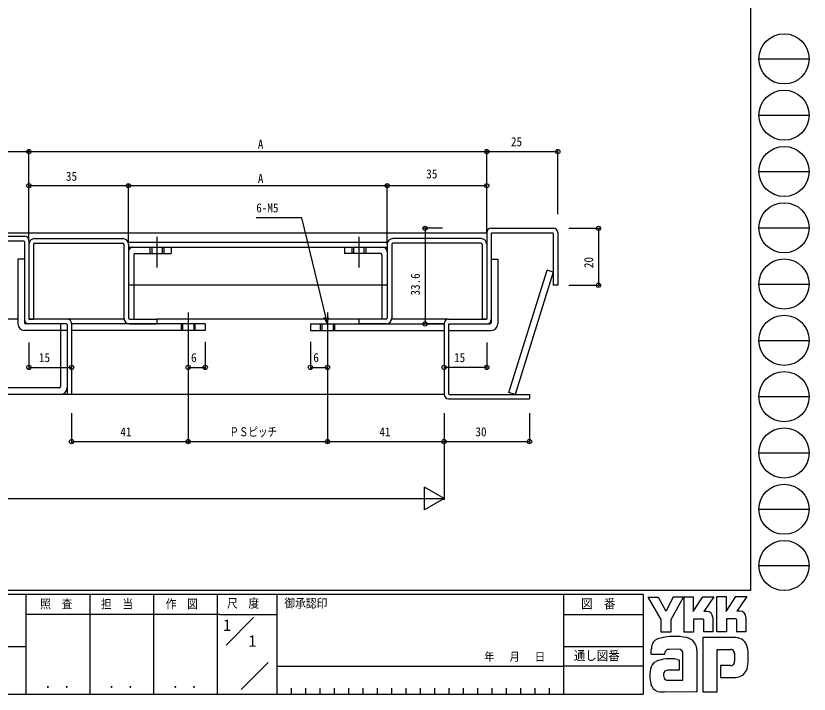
# Model space of a CAD drawing. Units: millimetres, scale not verified. Extents: x -397 to 397, y -282 to 282.
# Drawn here: x 117.7 to 396.7, y -282.1 to -43.6 of the extents above; entities that cross this region are included whole.
import ezdxf
from ezdxf.enums import TextEntityAlignment as Align

# ---------------------------------------------------------------- set-up
doc = ezdxf.new("R2010")
doc.units = ezdxf.units.MM
doc.header["$LTSCALE"] = 2
for name, color, linetype in [('0-1_USER1', 3, 'Continuous'), ('0-2_YKK_11', 7, 'Continuous'), ('0-3_YKK_12', 2, 'Continuous'), ('0-4_YKK_13', 4, 'Continuous'), ('0-7_YKK_D', 6, 'Continuous'), ('0-8_YKK_ZWAK', 7, 'Continuous')]:
    doc.layers.add(name, color=color, linetype=linetype)
doc.styles.add('ＭＳ ゴシック', font='')
doc.styles.get('ＭＳ ゴシック').set_extended_font_data('MS Gothic')

msp = doc.modelspace()

# ---------------------------------------------------------------- linework, layer by layer
at = {"layer": '0-2_YKK_11'}
for p, q in [((283.338, -119.796), (283.338, -150.096)), ((284.838, -118.296), (306.838, -118.296)), ((285.138, -119.896), (306.538, -119.896)), ((308.338, -119.796), (308.338, -138.296)), ((98.838, -121.096), (120.838, -121.096)), ((99.138, -122.696), (120.538, -122.696)), ((122.338, -122.596), (122.338, -150.096)), ((124.338, -121.896), (155.338, -121.896)), ((167.338, -121.296), (167.338, -132.041)), ((238.338, -121.296), (238.338, -132.041)), ((281.338, -121.896), (250.338, -121.896)), ((284.938, -120.096), (284.938, -150.396)), ((306.738, -120.096), (306.738, -138.296)), ((120.738, -122.896), (120.738, -150.396)), ((122.338, -123.896), (122.338, -150.296)), ((123.938, -123.996), (123.938, -150.296)), ((124.438, -123.496), (155.238, -123.496)), ((155.738, -123.996), (155.738, -149.896)), ((248.338, -123.296), (157.338, -123.296)), ((157.338, -123.896), (157.338, -149.796)), ((157.338, -124.896), (248.338, -124.896)), ((164.838, -124.896), (164.838, -127.196)), ((165.538, -124.896), (165.538, -127.196)), ((169.138, -124.896), (169.138, -127.196)), ((169.838, -124.896), (169.838, -127.196)), ((172.338, -124.896), (172.338, -127.196)), ((233.338, -124.896), (233.338, -127.196)), ((235.838, -124.896), (235.838, -127.196)), ((236.538, -124.896), (236.538, -127.196)), ((240.138, -124.896), (240.138, -127.196)), ((240.838, -124.896), (240.838, -127.196)), ((248.338, -123.896), (248.338, -149.796)), ((249.938, -123.996), (249.938, -149.896)), ((281.238, -123.496), (250.438, -123.496)), ((281.738, -123.996), (281.738, -150.296)), ((283.338, -123.896), (283.338, -150.296)), ((159.238, -127.596), (159.238, -138.296)), ((159.638, -127.196), (172.338, -127.196)), ((246.038, -127.196), (233.338, -127.196)), ((246.438, -127.596), (246.438, -138.296)), ((118.438, -129.196), (118.438, -151.896)), ((120.738, -129.196), (118.438, -129.196)), ((120.738, -129.196), (120.738, -151.396)), ((284.938, -129.196), (287.238, -129.196)), ((284.938, -129.196), (284.938, -151.396)), ((287.238, -129.196), (287.238, -151.896)), ((248.338, -138.296), (157.338, -138.296)), ((159.238, -138.296), (159.238, -150.296)), ((246.438, -138.296), (246.438, -150.296)), ((308.338, -138.296), (306.738, -138.296)), ((178.338, -147.842), (178.338, -159.09)), ((178.338, -147.842), (178.338, -159.09)), ((227.338, -147.842), (227.338, -159.09)), ((122.338, -150.296), (123.938, -150.296)), ((135.838, -150.296), (122.538, -150.296)), ((157.838, -150.296), (167.338, -150.296)), ((167.338, -150.296), (167.338, -151.896)), ((247.838, -150.296), (238.338, -150.296)), ((238.338, -150.296), (238.338, -151.896)), ((269.838, -150.296), (283.138, -150.296)), ((283.338, -150.296), (281.738, -150.296)), ((135.538, -151.896), (121.238, -151.896)), ((135.538, -151.896), (122.238, -151.896)), ((135.738, -152.096), (135.738, -176.696)), ((137.338, -151.796), (137.338, -176.696)), ((184.338, -151.896), (137.338, -151.896)), ((157.738, -151.896), (167.338, -151.896)), ((175.838, -151.896), (175.838, -154.196)), ((176.338, -151.896), (176.338, -154.196)), ((180.338, -151.896), (180.338, -154.196)), ((180.838, -154.196), (180.838, -151.896)), ((184.338, -151.896), (184.338, -154.196)), ((221.338, -151.896), (268.338, -151.896)), ((221.338, -151.896), (221.338, -154.196)), ((224.838, -154.196), (224.838, -151.896)), ((225.338, -151.896), (225.338, -154.196)), ((229.338, -151.896), (229.338, -154.196)), ((229.838, -151.896), (229.838, -154.196)), ((247.938, -151.896), (238.338, -151.896)), ((268.338, -151.796), (268.338, -176.696)), ((269.938, -152.096), (269.938, -176.496)), ((270.138, -151.896), (283.438, -151.896)), ((270.138, -151.896), (284.438, -151.896)), ((135.738, -154.196), (120.738, -154.196)), ((184.338, -154.196), (137.338, -154.196)), ((221.338, -154.196), (268.338, -154.196)), ((269.938, -154.196), (284.938, -154.196)), ((137.338, -176.696), (135.738, -176.696)), ((269.938, -178.296), (298.338, -178.296)), ((270.138, -176.696), (298.338, -176.696)), ((298.338, -176.696), (298.338, -178.296))]:
    msp.add_line(p, q, dxfattribs=at)
for centre, radius, start, end in [((284.838, -119.796), 1.5, 90, 180), ((285.138, -120.096), 0.2, 90, 180), ((306.538, -120.096), 0.2, 0, 90), ((306.838, -119.796), 1.5, 0, 90), ((120.538, -122.896), 0.2, 0, 90), ((120.838, -122.596), 1.5, 0, 90), ((124.338, -123.896), 2, 90, 180), ((155.338, -123.896), 2, 0, 90), ((250.338, -123.896), 2, 90, 180), ((281.338, -123.896), 2, 0, 90), ((124.438, -123.996), 0.5, 90, 180), ((155.238, -123.996), 0.5, 0, 90), ((158.838, -126.396), 1.5, 90, 180), ((246.838, -126.396), 1.5, 0, 90), ((250.438, -123.996), 0.5, 90, 180), ((281.238, -123.996), 0.5, 0, 90), ((159.638, -127.596), 0.4, 90, 180), ((246.038, -127.596), 0.4, 0, 90), ((122.238, -150.396), 1.5, 180, 270), ((122.538, -150.096), 0.2, 180, 270), ((135.838, -151.796), 1.5, 0, 90), ((157.738, -149.896), 2, 180, 270), ((157.838, -149.796), 0.5, 180, 270), ((247.838, -149.796), 0.5, 270, 0), ((247.938, -149.896), 2, 270, 0), ((269.838, -151.796), 1.5, 90, 180), ((283.138, -150.096), 0.2, 270, 0), ((283.438, -150.396), 1.5, 270, 0), ((120.738, -151.896), 2.3, 180, 270), ((121.238, -151.396), 0.5, 180, 270), ((135.538, -152.096), 0.2, 0, 90), ((270.138, -152.096), 0.2, 90, 180), ((284.438, -151.396), 0.5, 270, 0), ((284.938, -151.896), 2.3, 270, 0), ((269.938, -176.696), 1.6, 180, 270), ((270.138, -176.496), 0.2, 180, 270)]:
    msp.add_arc(centre, radius, start, end, dxfattribs=at)
at = {"layer": '0-3_YKK_12'}
for p, q in [((-63.692, -119.896), (283.368, -119.896)), ((118.438, -150.296), (101.238, -150.296)), ((155.778, -150.296), (135.838, -150.296)), ((238.338, -150.296), (167.338, -150.296)), ((269.838, -150.296), (249.898, -150.296)), ((268.338, -176.696), (-48.665, -176.696))]:
    msp.add_line(p, q, dxfattribs=at)
at = {"layer": '0-4_YKK_13'}
for p, q in [((291.142, -176.011), (304.542, -133.052)), ((306.738, -133.737), (293.338, -176.696)), ((306.738, -133.737), (304.542, -133.052)), ((133.438, -152.096), (133.438, -173.896)), ((132.938, -174.396), (86.738, -174.396)), ((133.438, -176.696), (86.238, -176.696)), ((293.338, -176.696), (291.142, -176.011))]:
    msp.add_line(p, q, dxfattribs=at)
for centre, radius in [((132.938, -173.896), 0.5), ((133.438, -174.396), 2.3)]:
    msp.add_arc(centre, radius, 270, 0, dxfattribs=at)
at = {"layer": '0-7_YKK_D'}
for p, q in [((97.338, -91.296), (122.338, -91.296)), ((122.338, -122.596), (122.338, -90.796)), ((122.338, -112.896), (122.338, -90.796)), ((122.338, -91.296), (283.338, -91.296)), ((283.338, -113.296), (283.338, -90.796)), ((283.338, -119.796), (283.338, -90.796)), ((283.338, -91.296), (308.338, -91.296)), ((308.338, -113.296), (308.338, -90.796)), ((122.338, -113.296), (122.338, -102.796)), ((157.338, -113.296), (157.338, -102.796)), ((157.338, -123.896), (157.338, -102.796)), ((248.338, -113.296), (248.338, -102.796)), ((248.338, -123.896), (248.338, -102.796)), ((283.338, -113.296), (283.338, -102.796)), ((157.338, -103.296), (122.338, -103.296)), ((248.338, -103.296), (157.338, -103.296)), ((283.338, -103.296), (248.338, -103.296)), ((218.26, -114.553), (202.26, -114.553)), ((226.749, -149.471), (218.26, -114.553)), ((267.743, -118.296), (261.167, -118.296)), ((261.667, -118.296), (261.667, -151.896)), ((312.195, -118.296), (323.139, -118.296)), ((322.639, -118.296), (322.639, -138.296)), ((312.195, -138.296), (323.139, -138.296)), ((227.338, -151.896), (226.141, -149.706)), ((227.338, -151.896), (226.749, -149.471)), ((227.396, -149.401), (227.338, -151.896)), ((137.338, -151.796), (137.338, -167.699)), ((268.338, -151.896), (261.167, -151.896)), ((268.338, -151.796), (268.338, -167.699)), ((122.338, -158.412), (122.338, -167.699)), ((184.338, -158.196), (184.338, -167.699)), ((221.338, -158.196), (221.338, -167.699)), ((283.338, -158.412), (283.338, -167.699)), ((178.338, -159.09), (178.338, -193.796)), ((178.338, -159.09), (178.338, -167.699)), ((178.338, -160.012), (178.338, -193.796)), ((227.338, -159.09), (227.338, -193.796)), ((227.338, -160.012), (227.338, -193.796)), ((227.338, -162.868), (227.338, -167.699)), ((122.338, -167.199), (137.338, -167.199)), ((178.338, -167.199), (184.338, -167.199)), ((221.338, -167.199), (227.338, -167.199)), ((283.338, -167.199), (268.338, -167.199)), ((137.338, -183.296), (137.338, -193.796)), ((268.338, -183.296), (268.338, -213.796)), ((268.338, -183.296), (268.338, -193.796)), ((268.338, -183.296), (268.338, -193.796)), ((298.338, -183.296), (298.338, -193.796)), ((137.338, -193.296), (178.338, -193.296)), ((178.338, -193.296), (227.338, -193.296)), ((227.338, -193.296), (268.338, -193.296)), ((268.338, -193.296), (298.338, -193.296)), ((261.41, -217.296), (261.41, -209.296)), ((268.338, -213.296), (261.41, -209.296)), ((-48.662, -213.296), (268.338, -213.296)), ((268.338, -213.296), (261.41, -217.296))]:
    msp.add_line(p, q, dxfattribs=at)
for centre in [(122.338, -91.296), (122.338, -91.296), (283.338, -91.296), (283.338, -91.296), (308.338, -91.296), (122.338, -103.296), (157.338, -103.296), (157.338, -103.296), (248.338, -103.296), (248.338, -103.296), (283.338, -103.296), (261.667, -118.296), (322.639, -118.296), (322.639, -138.296), (261.667, -151.896), (122.338, -167.199), (137.338, -167.199), (178.338, -167.199), (184.338, -167.199), (221.338, -167.199), (227.338, -167.199), (268.338, -167.199), (283.338, -167.199), (137.338, -193.296), (178.338, -193.296), (178.338, -193.296), (227.338, -193.296), (227.338, -193.296), (268.338, -193.296), (268.338, -193.296), (298.338, -193.296)]:
    msp.add_circle(centre, 0.75, dxfattribs=at)
at = {"layer": '0-8_YKK_ZWAK'}
for p, q in [((376.1, 279.3), (376.1, -245.7)), ((379.076, -58.716), (396.716, -58.716)), ((379.076, -78.512), (396.716, -78.512)), ((379.076, -98.308), (396.716, -98.308)), ((379.076, -118.104), (396.716, -118.104)), ((379.076, -137.9), (396.716, -137.9)), ((379.076, -157.696), (396.716, -157.696)), ((379.076, -177.492), (396.716, -177.492)), ((379.076, -197.288), (396.716, -197.288)), ((379.076, -217.084), (396.716, -217.084)), ((379.076, -236.88), (396.716, -236.88)), ((376.1, -245.7), (-393.9, -245.7)), ((338.3, -247.1), (-393.9, -247.1)), ((121.3, -247.1), (121.3, -282.1)), ((143.7, -247.1), (143.7, -282.1)), ((166.1, -247.1), (166.1, -282.1)), ((188.5, -247.1), (188.5, -282.1)), ((209.5, -247.1), (209.5, -282.1)), ((310.3, -247.1), (310.3, -282.1)), ((338.3, -247.1), (338.3, -282.1)), ((344.732, -255.899), (340.137, -248.006)), ((340.137, -248.006), (343.651, -248.006)), ((343.651, -248.006), (346.164, -252.709)), ((348.936, -247.898), (346.381, -252.871)), ((352.562, -247.898), (348.029, -255.926)), ((348.936, -247.898), (352.562, -247.898)), ((352.76, -260.331), (352.76, -247.925)), ((352.76, -247.925), (355.976, -247.925)), ((355.976, -253.023), (359.355, -247.871)), ((355.976, -247.925), (355.976, -253.023)), ((359.355, -247.871), (363.18, -247.871)), ((363.18, -247.871), (359.64, -253.006)), ((364.274, -260.223), (364.274, -247.817)), ((364.274, -247.817), (367.545, -247.817)), ((367.545, -253.008), (370.978, -247.817)), ((367.545, -247.817), (367.545, -253.008)), ((370.978, -247.817), (374.762, -247.817)), ((374.762, -247.817), (374.383, -248.465)), ((374.383, -248.465), (371.261, -252.925)), ((346.164, -252.709), (346.381, -252.871)), ((360.679, -253.006), (359.64, -253.006)), ((372.301, -252.925), (371.261, -252.925)), ((189.484, -254.099), (121.3, -254.099)), ((189.484, -254.099), (209.5, -254.099)), ((191.67, -264.836), (201.364, -255.143)), ((310.3, -254.1), (338.3, -254.1)), ((344.732, -260.358), (344.732, -255.899)), ((348.029, -255.926), (348.029, -260.358)), ((359.274, -255.682), (356.084, -255.682)), ((356.084, -255.682), (356.084, -260.331)), ((359.706, -255.844), (359.274, -255.682)), ((359.706, -260.25), (359.706, -255.844)), ((362.842, -255.169), (362.842, -260.25)), ((371.302, -260.196), (371.302, -255.817)), ((374.464, -255.169), (374.464, -260.196)), ((348.029, -260.358), (344.732, -260.358)), ((356.084, -260.331), (352.76, -260.331)), ((359.328, -262.196), (359.328, -281.306)), ((370.923, -262.196), (359.328, -262.196)), ((362.842, -260.25), (359.706, -260.25)), ((367.68, -260.223), (364.274, -260.223)), ((371.302, -260.146), (371.353, -260.196)), ((374.464, -260.196), (371.302, -260.196)), ((-7.5, -265.299), (121.3, -265.299)), ((310.3, -265.299), (338.3, -265.299)), ((351.246, -266.305), (347.548, -266.375)), ((352.327, -277.171), (352.327, -267.44)), ((357.22, -266.683), (357.22, -281.279)), ((364.355, -281.306), (364.355, -266.359)), ((364.355, -266.359), (369.004, -266.359)), ((350.273, -269.873), (350.976, -270.035)), ((350.976, -270.035), (350.976, -273.63)), ((370.473, -267.856), (370.491, -270.491)), ((196.972, -280.445), (206.496, -270.921)), ((209.5, -272.3), (310.3, -272.3)), ((338.3, -272.299), (310.3, -272.299)), ((369.113, -272.089), (365.572, -272.089)), ((365.572, -272.089), (365.572, -276.225)), ((350.976, -273.63), (346.981, -273.635)), ((370.896, -276.225), (371.978, -275.982)), ((346.705, -277.171), (352.327, -277.171)), ((351.895, -277.171), (352.246, -277.171)), ((352.327, -277.17), (352.328, -277.171)), ((365.572, -276.225), (370.896, -276.225)), ((214.54, -280), (214.54, -282.1)), ((219.58, -280), (219.58, -282.1)), ((224.62, -280), (224.62, -282.1)), ((229.66, -280), (229.66, -282.1)), ((234.7, -280), (234.7, -282.1)), ((239.74, -280), (239.74, -282.1)), ((244.78, -280), (244.78, -282.1)), ((249.82, -280), (249.82, -282.1)), ((254.86, -280), (254.86, -282.1)), ((259.9, -280), (259.9, -282.1)), ((264.94, -280), (264.94, -282.1)), ((269.98, -280), (269.98, -282.1)), ((275.02, -280), (275.02, -282.1)), ((280.06, -280), (280.06, -282.1)), ((285.1, -280), (285.1, -282.1)), ((290.14, -280), (290.14, -282.1)), ((295.18, -280), (295.18, -282.1)), ((300.22, -280), (300.22, -282.1)), ((305.26, -280), (305.26, -282.1)), ((345.867, -281.36), (344.38, -281.36)), ((356.895, -281.333), (345.867, -281.36)), ((357.22, -281.279), (356.895, -281.333)), ((359.328, -281.306), (363.571, -281.306)), ((363.571, -281.306), (364.355, -281.306)), ((-393.9, -282.1), (338.3, -282.1))]:
    msp.add_line(p, q, dxfattribs=at)
for points in [[(371.302, -255.817), (370.869, -255.655), (367.68, -255.655), (367.68, -260.223)], [(345.867, -268.17), (341.218, -268.17), (341.218, -266.241)]]:
    msp.add_lwpolyline(points, dxfattribs=at)
for centre in [(387.896, -58.716), (387.896, -78.512), (387.896, -98.308), (387.896, -118.104), (387.896, -137.9), (387.896, -157.696), (387.896, -177.492), (387.896, -197.288), (387.896, -217.084), (387.896, -236.88)]:
    msp.add_circle(centre, 8.82, dxfattribs=at)
for centre, radius, start, end in [((360.679, -255.169), 2.163, 0.00166, 89.99604), ((372.3, -255.088), 2.163, 0.00166, 89.99604), ((349.022, -279.501), 17.68, 89.89165, 109.30848), ((349.541, -282.563), 20.748, 78.7801, 91.46938), ((352.83, -266.596), 4.449, 40.66422, 80.31694), ((370.772, -266.54), 4.341, 14.44572, 87.08746), ((346.259, -266.266), 5.037, 158.41083, 179.71775), ((343.906, -265.155), 2.444, 109.02127, 161.51264), ((352.609, -266.585), 4.612, 358.78059, 38.76563), ((347.975, -268.107), 2.109, 138.46382, 181.71359), ((347.415, -268.071), 1.701, 85.50551, 126.78038), ((350.756, -267.854), 1.625, 14.7552, 72.44995), ((369.165, -267.579), 1.229, 16.43123, 96.91661), ((366.831, -268.308), 3.673, 4.93423, 17.03552), ((354.466, -269.287), 20.86, 350.99027, 10.67625), ((347.82, -282.954), 13.309, 79.38098, 112.05825), ((366.81, -270.141), 3.697, 343.6902, 354.75362), ((351.749, -275.495), 11.082, 168.76372, 199.80079), ((344.727, -274.027), 3.908, 121.82711, 169.08475), ((369.114, -270.784), 1.306, 269.95468, 342.90145), ((370.835, -271.845), 4.291, 285.44291, 349.90448), ((347.882, -275.428), 2.369, 171.08203, 216.71923), ((346.99, -275.079), 1.445, 90.33953, 178.03639), ((346.95, -275.665), 1.526, 230.9728, 260.75491), ((344.74, -277.543), 3.823, 207.31435, 263.59464)]:
    msp.add_arc(centre, radius, start, end, dxfattribs=at)

# ---------------------------------------------------------------- texts
at = {"layer": '0-1_USER1', "style": 'ＭＳ ゴシック'}
for p in [(190.661, -261.097), (199.528, -266.697)]:
    msp.add_text('1', height=4.106, dxfattribs=at).set_placement(p, align=Align.BOTTOM_LEFT)
at = {"layer": '0-7_YKK_D', "style": 'ＭＳ ゴシック'}
for s, width, p in [('25', 0.9, (291.856, -90.396)), ('A', 0.9, (202.838, -91.296)), ('35', 0.9, (262.07, -101.704)), ('35', 0.9, (135.354, -102.543)), ('A', 0.9, (202.838, -103.296)), ('6-M5', 0.9, (202.279, -113.653)), ('15', 0.9, (125.856, -166.299)), ('6', 0.9, (179.356, -166.299)), ('6', 0.9, (222.356, -166.299)), ('15', 0.9, (271.856, -166.299)), ('41', 0.9, (154.481, -192.422)), ('ＰＳピッチ', 0.75, (192.856, -192.396)), ('41', 0.9, (245.59, -192.422)), ('30', 0.9, (279.356, -192.396))]:
    msp.add_text(s, height=3.189, dxfattribs=dict(at, width=width)).set_placement(p, align=Align.BOTTOM_LEFT)
at = {"layer": '0-7_YKK_D', "style": 'ＭＳ ゴシック', "width": 0.9}
for s, p in [('20', (321.739, -132.277)), ('33.6', (260.767, -141.931))]:
    msp.add_text(s, height=3.189, rotation=90, dxfattribs=at).set_placement(p, align=Align.BOTTOM_LEFT)
at = {"layer": '0-8_YKK_ZWAK', "style": 'ＭＳ ゴシック', "width": 0.9}
for s, height, p in [('尺  度', 3.079, (192.012, -252.637)), ('御承認印', 3.079, (212.167, -252.633)), ('図\u3000番', 3.284, (316.498, -252.962)), ('照  査', 3.079, (126.289, -252.88)), ('担  当', 3.079, (147.655, -252.88)), ('作  図', 3.079, (170.42, -252.862)), ('年   月   日', 2.903, (282.476, -271.269)), ('通し図番', 3.284, (313.979, -271.185)), (' ． ．', 3.592, (125.755, -281.046)), (' ． ．', 3.592, (148.155, -281.046)), (' ． ．', 3.592, (170.555, -281.046))]:
    msp.add_text(s, height=height, dxfattribs=at).set_placement(p, align=Align.BOTTOM_LEFT)

doc.saveas('drawing.dxf')
